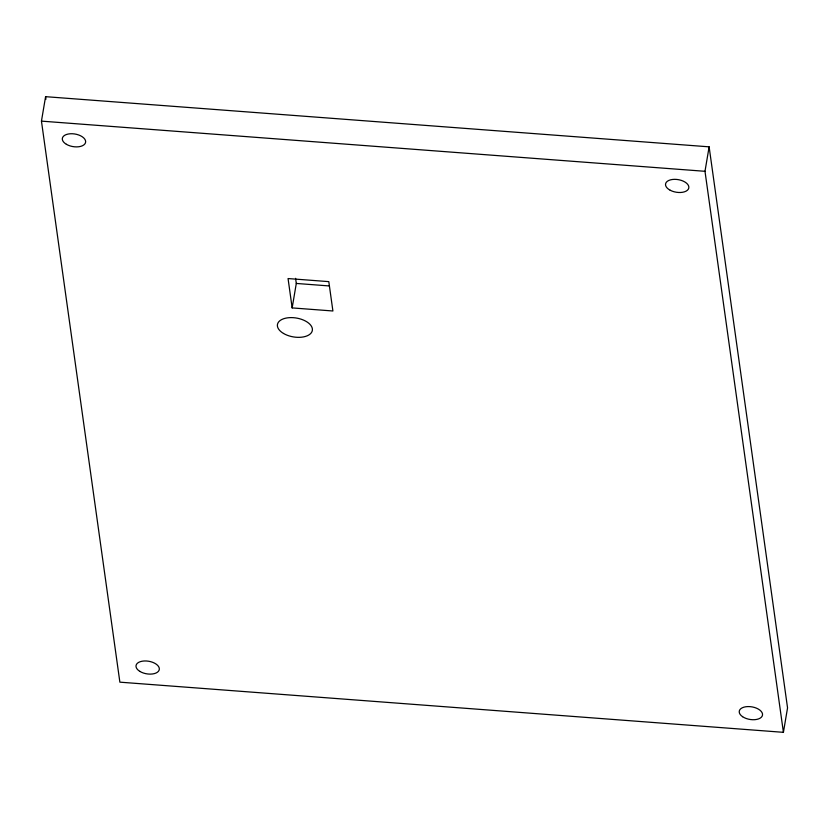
<?xml version="1.0" encoding="UTF-8"?>
<svg xmlns="http://www.w3.org/2000/svg" width="829" height="829" viewBox="0 0 829 829"><rect width="100%" height="100%" fill="white"/><g stroke="black" fill="none" stroke-linecap="round" stroke-linejoin="round"><path stroke-width="1.24" d="M41.45 121.127L45.585 96.672L709.127 146.837L787.55 707.873L783.415 732.328L119.873 682.163L41.45 121.127L704.992 171.302L783.415 732.328M292.16 307.911L288.057 278.554L328.802 281.632L332.906 310.989L292.16 307.911L296.295 283.445L295.58 278.337M704.992 171.302L709.127 146.837M296.295 283.445L329.403 285.953M45.585 96.672L45.947 99.231M742.566 716.681A11.793 6.373 9.6 0 0 762.141 716.194A11.793 6.373 9.6 0 0 747.945 706.577A11.793 6.373 9.6 0 0 742.566 716.681M139.811 671.366A11.793 6.373 9.6 0 0 159.075 670.267A11.793 6.373 9.6 0 0 144.132 660.982A11.793 6.373 9.6 0 0 139.811 671.366M66.393 144.308A11.793 6.373 9.6 0 0 85.46 142.847A11.793 6.373 9.6 0 0 70.082 133.78A11.793 6.373 9.6 0 0 66.393 144.308M670.195 190.245A11.793 6.373 9.6 0 0 688.785 188.069A11.793 6.373 9.6 0 0 672.588 179.458A11.793 6.373 9.6 0 0 670.195 190.245M283.518 333.465A17.689 9.554 9.6 0 0 312.118 331.289A17.689 9.554 9.6 0 0 289.052 317.683A17.689 9.554 9.6 0 0 283.518 333.465"/></g></svg>
